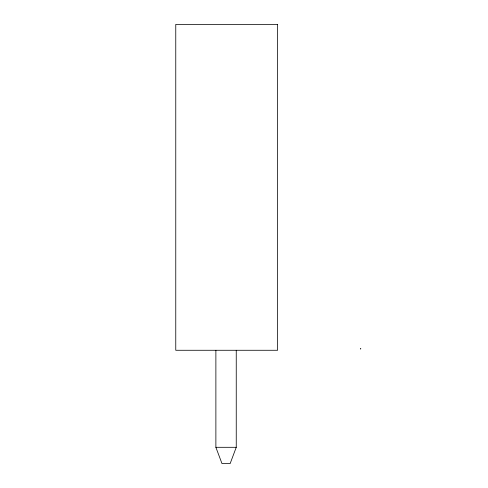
<?xml version="1.0" encoding="UTF-8"?>
<svg xmlns="http://www.w3.org/2000/svg" width="488" height="488" viewBox="0 0 488 488"><rect width="100%" height="100%" fill="white"/><g stroke="black" fill="none" stroke-linecap="round" stroke-linejoin="round"><path stroke-width="0.73" d="M236.247 350.305L236.247 447.307L230.141 463.6L221.991 463.6L215.879 447.307L215.879 350.305M215.879 447.307L236.247 447.307M277.599 24.4L175.765 24.4L175.765 350.274L277.599 350.274L277.599 24.4M360.748 348.639L360.662 348.957L360.748 348.639"/></g></svg>
